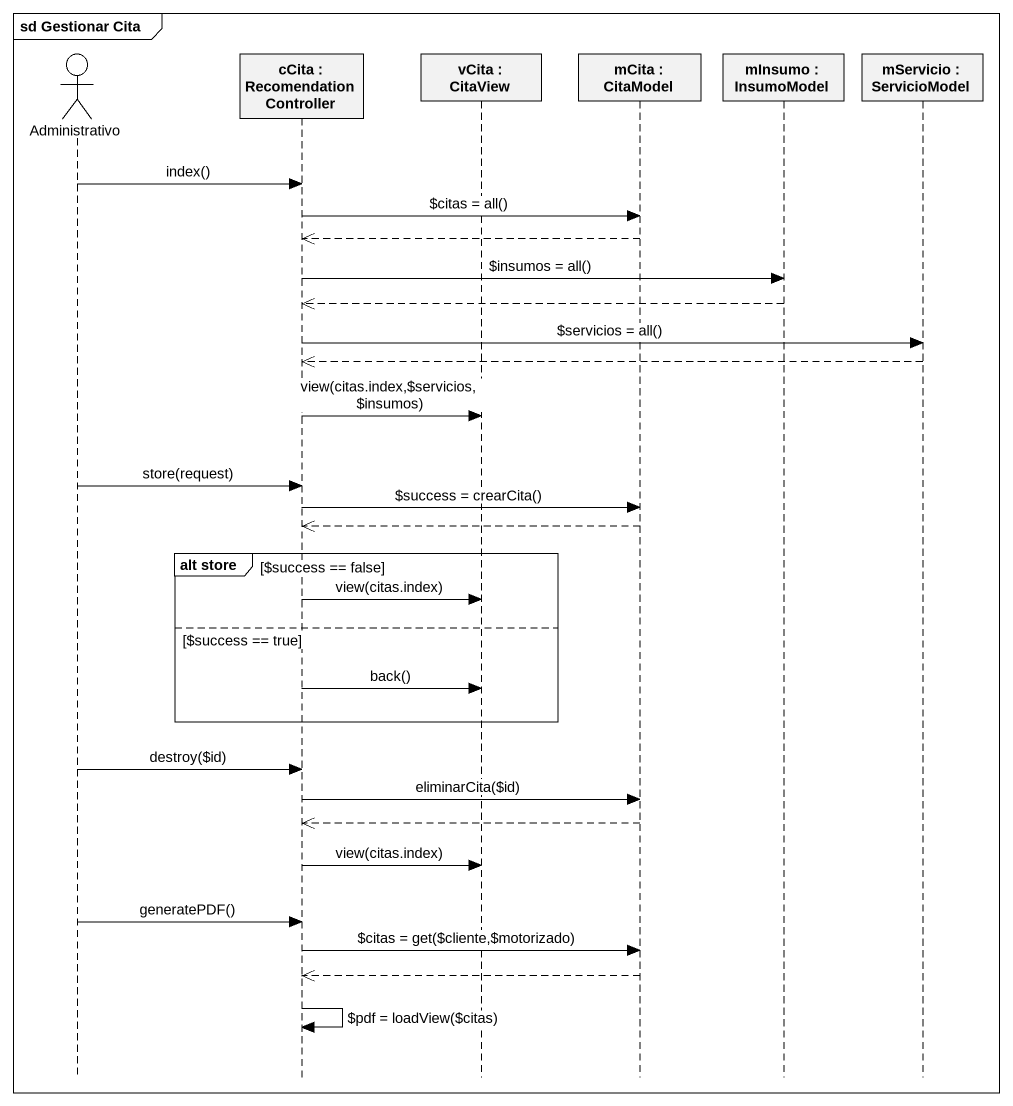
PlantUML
@startuml
mainframe sd Gestionar Cita
hide footbox
actor Administrativo
participant "cCita : RecomendationController" as cCita
participant "vCita : CitaView" as vCita
participant "mCita : CitaModel" as mCita
participant "mInsumo : InsumoModel" as mInsumo
participant "mServicio : ServicioModel" as mServicio

Administrativo -> cCita : index()
cCita -> mCita : ~$citas = all()
mCita -->> cCita
cCita -> mInsumo : ~$insumos = all()
mInsumo -->> cCita
cCita -> mServicio : ~$servicios = all()
mServicio -->> cCita
cCita -> vCita : view(citas.index,~$servicios,~$insumos)
Administrativo -> cCita : store(request)
cCita -> mCita : ~$success = crearCita()
mCita -->> cCita
group alt store [~$success == false]
  cCita -> vCita : view(citas.index)
else ~$success == true
  cCita -> vCita : back()
end
Administrativo -> cCita : destroy(~$id)
cCita -> mCita : eliminarCita(~$id)
mCita -->> cCita
cCita -> vCita : view(citas.index)
Administrativo -> cCita : generatePDF()
cCita -> mCita : ~$citas = get(~$cliente,~$motorizado)
mCita -->> cCita
cCita -> cCita : ~$pdf = loadView(~$citas)
@enduml
